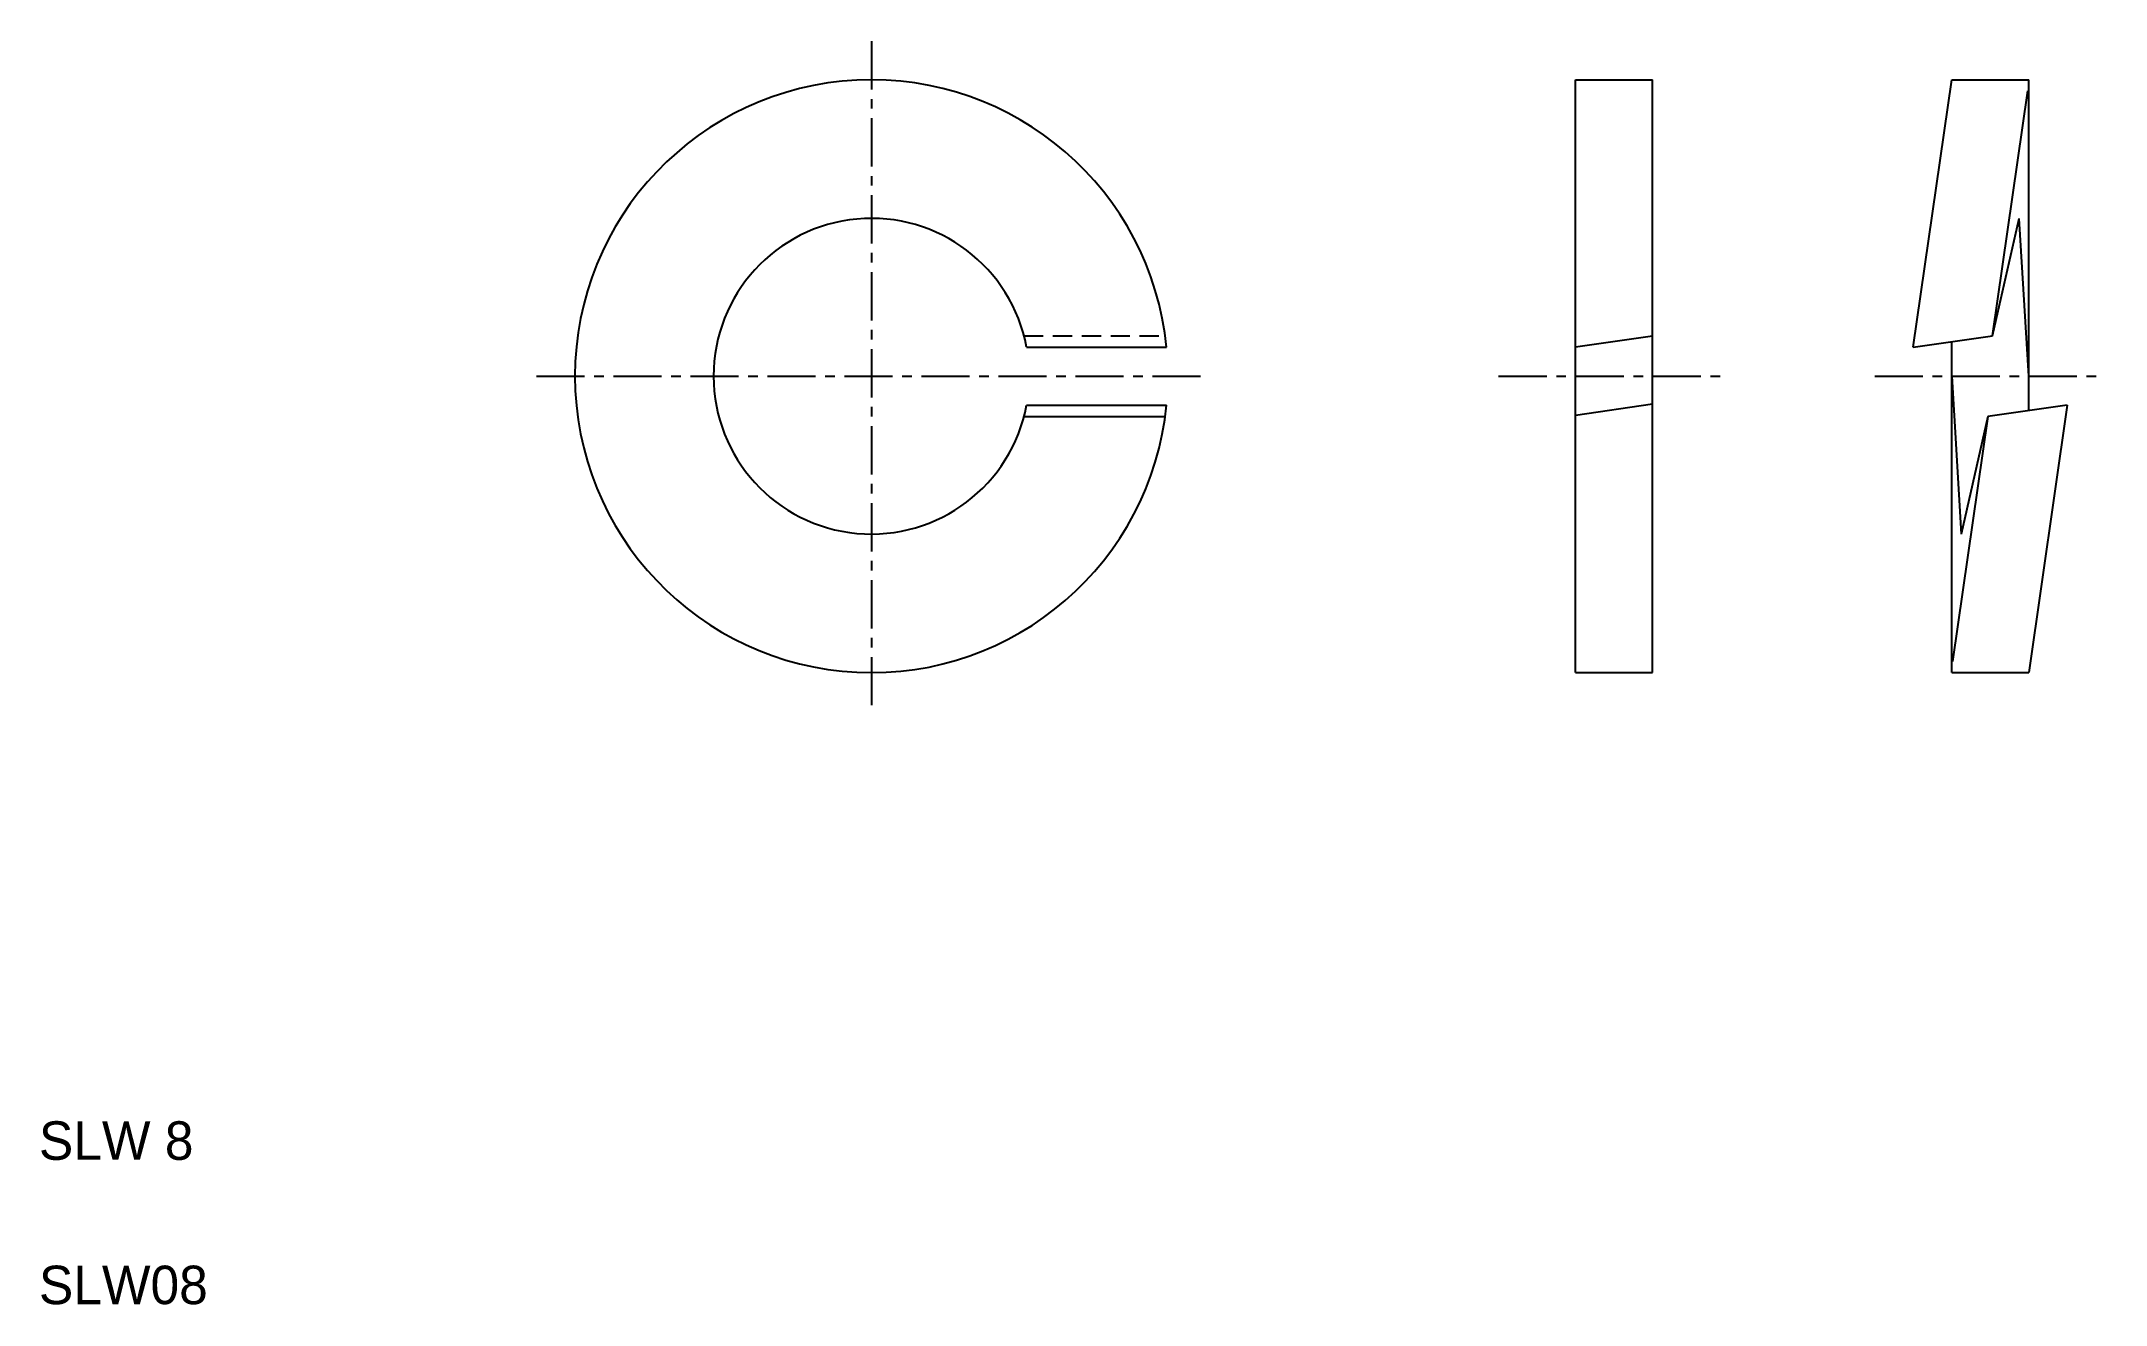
# Model space of a CAD drawing. Extents: x 2.6 to 56.2, y 2.5 to 35.3.
import ezdxf

# ---------------------------------------------------------------- set-up
doc = ezdxf.new("R2010")
doc.units = 0
doc.linetypes.add('CENTER', pattern=[2, 1.25, -0.25, 0.25, -0.25])
doc.linetypes.add('DASHED', pattern=[0.75, 0.5, -0.25])
doc.layers.get('0').update_dxf_attribs({"linetype": 'CONTINUOUS'})
doc.layers.add('CENTER', color=1, linetype='CENTER')

msp = doc.modelspace()

# ---------------------------------------------------------------- linework, layer by layer
at = {"color": 7, "linetype": 'CONTINUOUS'}
for p, q in [((42.408, 18.906), (42.408, 34.306)), ((42.408, 34.306), (44.408, 34.306)), ((44.408, 18.906), (44.408, 34.306)), ((51.175, 27.356), (52.175, 34.306)), ((52.175, 34.306), (54.175, 34.306)), ((53.238, 27.653), (54.154, 34.021)), ((54.175, 25.712), (54.175, 34.306)), ((53.238, 27.653), (53.926, 30.706)), ((54.175, 26.606), (53.926, 30.706)), ((28.151, 27.356), (31.783, 27.356)), ((42.408, 27.368), (44.408, 27.656)), ((51.175, 27.356), (53.238, 27.653)), ((52.175, 18.906), (52.175, 27.5)), ((52.175, 26.606), (52.424, 22.506)), ((28.151, 25.856), (31.783, 25.856)), ((44.408, 25.876), (42.408, 25.589)), ((55.175, 25.856), (53.112, 25.559)), ((55.175, 25.856), (54.175, 18.906)), ((28.084, 25.559), (31.749, 25.559)), ((29, 25.559), (29, 25.559)), ((29.916, 25.559), (29.916, 25.559)), ((53.112, 25.559), (52.195, 19.191)), ((53.112, 25.559), (52.424, 22.506)), ((42.408, 18.906), (44.408, 18.906)), ((52.175, 18.906), (54.175, 18.906))]:
    msp.add_line(p, q, dxfattribs=at)
at = {"color": 3, "linetype": 'DASHED'}
msp.add_line((28.084, 27.653), (31.749, 27.653), dxfattribs=at)
at = {"color": 7, "linetype": 'CONTINUOUS'}
for radius, start, end in [(7.7, 5.5896, 354.4104), (4.1, 10.5403, 349.4597)]:
    msp.add_arc((24.12, 26.606), radius, start, end, dxfattribs=at)
at = {"layer": 'CENTER', "color": 1, "linetype": 'CENTER'}
for p, q in [((24.12, 35.306), (24.12, 17.906)), ((15.42, 26.606), (32.82, 26.606)), ((40.408, 26.606), (46.408, 26.606)), ((50.175, 26.606), (56.175, 26.606))]:
    msp.add_line(p, q, dxfattribs=at)

# ---------------------------------------------------------------- texts
at = {"color": 7, "linetype": 'CONTINUOUS'}
for s, p in [('SLW 8', (2.5, 6.25)), ('SLW08', (2.5, 2.5))]:
    msp.add_text(s, height=1, dxfattribs=at).set_placement(p)

doc.saveas('drawing.dxf')
